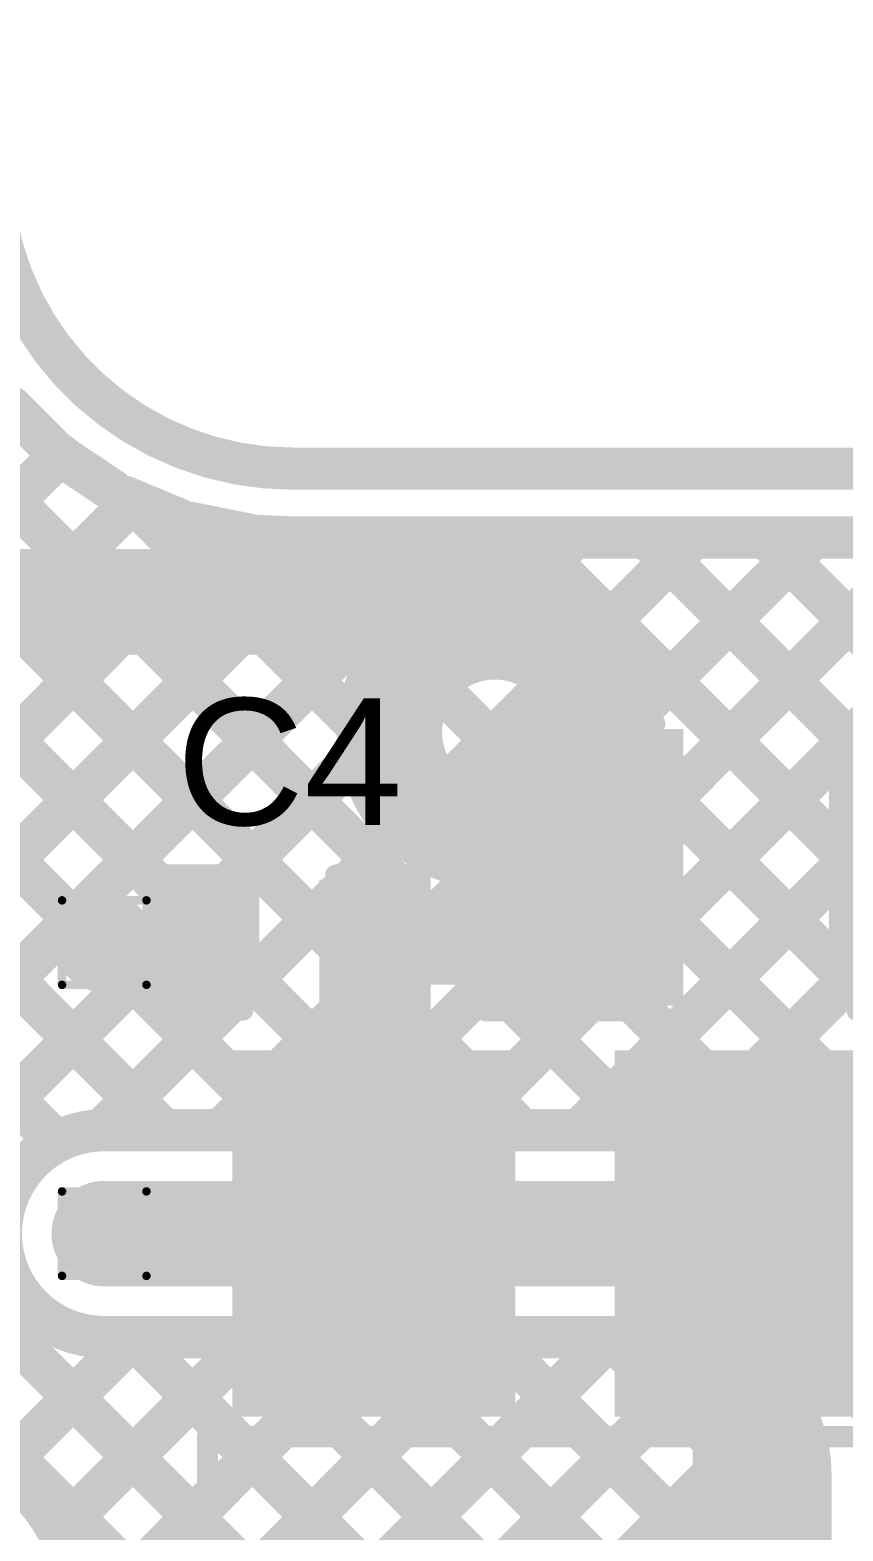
# Model space of a CAD drawing. Header units: inches. Extents: x 3 to 457, y -41 to 239.
# Drawn here: x 121.75 to 126.65, y 155.14 to 164.16 of the extents above; entities that cross this region are included whole.
import ezdxf

# ---------------------------------------------------------------- set-up
doc = ezdxf.new("R2010")
doc.units = ezdxf.units.IN
for name, color, linetype in [('Board Outline', 216, 'Continuous'), ('Bottom Layer', 5, 'Continuous'), ('Drill Drawing', 1, 'Continuous'), ('Fabrication', 76, 'Continuous'), ('Top Layer', 1, 'Continuous'), ('Top Overlay', 2, 'Continuous'), ('Top Paste', 8, 'Continuous'), ('Top Solder', 216, 'Continuous'), ('Via Holes', 16, 'Continuous')]:
    doc.layers.add(name, color=color, linetype=linetype)
doc.styles.add('Arial', font='', dxfattribs={"height": 0.2})
doc.styles.get('Arial').set_extended_font_data('Arial')

# ---------------------------------------------------------------- blocks, each defined once
blk = doc.blocks.new('SOT__223_114')
at = {"layer": 'Top Layer'}
for points in [[(-1.9, 4.05), (1.9, 4.05), (1.9, 2.05), (-1.9, 2.05)], [(-3.05, -2.05), (-1.55, -2.05), (-1.55, -4.05), (-3.05, -4.05)], [(-0.75, -2.05), (0.75, -2.05), (0.75, -4.05), (-0.75, -4.05)], [(1.55, -2.05), (3.05, -2.05), (3.05, -4.05), (1.55, -4.05)]]:
    blk.add_hatch(color=1, dxfattribs=at).paths.add_polyline_path(points)
at = {"layer": 'Top Paste'}
for points in [[(-1.9, 4.05), (1.9, 4.05), (1.9, 2.05), (-1.9, 2.05)], [(-3.05, -2.05), (-1.55, -2.05), (-1.55, -4.05), (-3.05, -4.05)], [(-0.75, -2.05), (0.75, -2.05), (0.75, -4.05), (-0.75, -4.05)], [(1.55, -2.05), (3.05, -2.05), (3.05, -4.05), (1.55, -4.05)]]:
    blk.add_hatch(color=8, dxfattribs=at).paths.add_polyline_path(points)
at = {"layer": 'Top Solder'}
for points in [[(-2.0016, 4.1516), (2.0016, 4.1516), (2.0016, 1.9484), (-2.0016, 1.9484)], [(-3.1516, -1.9484), (-1.4484, -1.9484), (-1.4484, -4.1516), (-3.1516, -4.1516)], [(-0.8516, -1.9484), (0.8516, -1.9484), (0.8516, -4.1516), (-0.8516, -4.1516)], [(1.4484, -1.9484), (3.1516, -1.9484), (3.1516, -4.1516), (1.4484, -4.1516)]]:
    blk.add_hatch(color=216, dxfattribs=at).paths.add_polyline_path(points)
at = {"layer": 'Top Overlay'}
for points, const_width in [([(3.302, 1.8034), (-3.302, 1.8034)], 0.127), ([(-3.302, 1.8034), (-3.302, -1.8288)], 0.127), ([(3.302, 1.8034), (3.302, -1.8288)], 0.127), ([(3.302, -1.8288), (-3.302, -1.8288)], 0.127), ([(-3.2258, -3.0734), (-3.3528, -2.9464)], 0.2), ([(-3.3528, -2.9464), (-3.3528, -3.2004)], 0.2), ([(-3.2258, -3.0734), (-3.3528, -3.2004)], 0.2)]:
    blk.add_lwpolyline(points, dxfattribs=dict(at, const_width=const_width))
for points, const_width in [([(-3.3338, 1.8034, 1), (-3.2702, 1.8034, 1)], 0.0635), ([(-3.3338, 1.8034, 1), (-3.2702, 1.8034, 1)], 0.0635), ([(3.2702, 1.8034, 1), (3.3338, 1.8034, 1)], 0.0635), ([(3.2702, 1.8034, 1), (3.3338, 1.8034, 1)], 0.0635), ([(-3.3338, -1.8288, 1), (-3.2702, -1.8288, 1)], 0.0635), ([(-3.3338, -1.8288, 1), (-3.2702, -1.8288, 1)], 0.0635), ([(3.2702, -1.8288, 1), (3.3338, -1.8288, 1)], 0.0635), ([(3.2702, -1.8288, 1), (3.3338, -1.8288, 1)], 0.0635), ([(-3.4028, -2.9464, 1), (-3.3028, -2.9464, 1)], 0.1), ([(-3.4028, -2.9464, 1), (-3.3028, -2.9464, 1)], 0.1), ([(-3.2758, -3.0734, 1), (-3.1758, -3.0734, 1)], 0.1), ([(-3.2758, -3.0734, 1), (-3.1758, -3.0734, 1)], 0.1), ([(-3.4028, -3.2004, 1), (-3.3028, -3.2004, 1)], 0.1), ([(-3.4028, -3.2004, 1), (-3.3028, -3.2004, 1)], 0.1)]:
    blk.add_lwpolyline(points, format="xyb", close=True, dxfattribs=dict(at, const_width=const_width))
blk = doc.blocks.new('____0402_300')
at = {"layer": 'Top Layer'}
for points in [[(-0.6985, -0.3175), (-0.6985, 0.3175), (-0.2413, 0.3175), (-0.2413, -0.3175)], [(0.2413, -0.3175), (0.2413, 0.3175), (0.6985, 0.3175), (0.6985, -0.3175)]]:
    blk.add_hatch(color=1, dxfattribs=at).paths.add_polyline_path(points)
at = {"layer": 'Top Paste'}
for points in [[(-0.6985, -0.3175), (-0.6985, 0.3175), (-0.2413, 0.3175), (-0.2413, -0.3175)], [(0.2413, -0.3175), (0.2413, 0.3175), (0.6985, 0.3175), (0.6985, -0.3175)]]:
    blk.add_hatch(color=8, dxfattribs=at).paths.add_polyline_path(points)
at = {"layer": 'Top Solder'}
for points in [[(-0.7585, -0.3775), (-0.7585, 0.3775), (-0.1813, 0.3775), (-0.1813, -0.3775)], [(0.1813, -0.3775), (0.1813, 0.3775), (0.7585, 0.3775), (0.7585, -0.3775)]]:
    blk.add_hatch(color=216, dxfattribs=at).paths.add_polyline_path(points)
at = {"layer": 'Top Overlay', "const_width": 0.127}
for points in [[(-0.7874, -0.4064), (-0.7874, 0.4064)], [(-0.7874, 0.4064), (-0.2794, 0.4064)], [(0.2794, 0.4064), (0.7874, 0.4064)], [(0.7874, -0.4064), (0.7874, 0.4064)], [(-0.7874, -0.4064), (-0.2794, -0.4064)], [(0.2794, -0.4064), (0.7874, -0.4064)]]:
    blk.add_lwpolyline(points, dxfattribs=at)
at = {"layer": 'Top Overlay', "const_width": 0.0635}
for points in [[(-0.8191, 0.4064, 1), (-0.7556, 0.4064, 1)], [(-0.8191, 0.4064, 1), (-0.7556, 0.4064, 1)], [(-0.3111, 0.4064, 1), (-0.2477, 0.4064, 1)], [(0.2477, 0.4064, 1), (0.3111, 0.4064, 1)], [(0.7556, 0.4064, 1), (0.8191, 0.4064, 1)], [(0.7556, 0.4064, 1), (0.8191, 0.4064, 1)], [(-0.8191, -0.4064, 1), (-0.7556, -0.4064, 1)], [(-0.8191, -0.4064, 1), (-0.7556, -0.4064, 1)], [(-0.3111, -0.4064, 1), (-0.2477, -0.4064, 1)], [(0.2477, -0.4064, 1), (0.3111, -0.4064, 1)], [(0.7556, -0.4064, 1), (0.8191, -0.4064, 1)], [(0.7556, -0.4064, 1), (0.8191, -0.4064, 1)]]:
    blk.add_lwpolyline(points, format="xyb", close=True, dxfattribs=at)
blk = doc.blocks.new('C___0805_301')
at = {"layer": 'Top Layer'}
for points in [[(-1.524, 0.762), (-0.508, 0.762), (-0.508, -0.762), (-1.524, -0.762)], [(0.508, 0.762), (1.524, 0.762), (1.524, -0.762), (0.508, -0.762)]]:
    blk.add_hatch(color=1, dxfattribs=at).paths.add_polyline_path(points)
at = {"layer": 'Top Paste'}
for points in [[(-1.524, 0.762), (-0.508, 0.762), (-0.508, -0.762), (-1.524, -0.762)], [(0.508, 0.762), (1.524, 0.762), (1.524, -0.762), (0.508, -0.762)]]:
    blk.add_hatch(color=8, dxfattribs=at).paths.add_polyline_path(points)
at = {"layer": 'Top Solder'}
for points in [[(-1.594, 0.832), (-0.438, 0.832), (-0.438, -0.832), (-1.594, -0.832)], [(0.438, 0.832), (1.594, 0.832), (1.594, -0.832), (0.438, -0.832)]]:
    blk.add_hatch(color=216, dxfattribs=at).paths.add_polyline_path(points)
at = {"layer": 'Top Overlay', "const_width": 0.127}
for points in [[(-1.6256, -0.8636), (-1.6256, 0.8636)], [(-1.6256, 0.8636), (-0.6096, 0.8636)], [(0.6096, 0.8636), (1.6256, 0.8636)], [(1.6256, -0.8636), (1.6256, 0.8636)], [(-1.6256, -0.8636), (-0.6096, -0.8636)], [(0.6096, -0.8636), (1.6256, -0.8636)]]:
    blk.add_lwpolyline(points, dxfattribs=at)
at = {"layer": 'Top Overlay', "const_width": 0.0635}
for points in [[(-1.6574, 0.8636, 1), (-1.5938, 0.8636, 1)], [(-1.6574, 0.8636, 1), (-1.5938, 0.8636, 1)], [(-0.6413, 0.8636, 1), (-0.5778, 0.8636, 1)], [(0.5778, 0.8636, 1), (0.6413, 0.8636, 1)], [(1.5938, 0.8636, 1), (1.6574, 0.8636, 1)], [(1.5938, 0.8636, 1), (1.6574, 0.8636, 1)], [(-1.6574, -0.8636, 1), (-1.5938, -0.8636, 1)], [(-1.6574, -0.8636, 1), (-1.5938, -0.8636, 1)], [(-0.6413, -0.8636, 1), (-0.5778, -0.8636, 1)], [(0.5778, -0.8636, 1), (0.6413, -0.8636, 1)], [(1.5938, -0.8636, 1), (1.6574, -0.8636, 1)], [(1.5938, -0.8636, 1), (1.6574, -0.8636, 1)]]:
    blk.add_lwpolyline(points, format="xyb", close=True, dxfattribs=at)

msp = doc.modelspace()

# ---------------------------------------------------------------- hatches: boundary and pattern name
at = {"layer": 'Bottom Layer'}
h = msp.add_hatch(color=5, dxfattribs=at)
edge = h.paths.add_edge_path()
edge.add_arc((122.1994, 158.6751), 0.3, 0, 360)
h = msp.add_hatch(color=5, dxfattribs=at)
edge = h.paths.add_edge_path()
edge.add_arc((122.1994, 156.9249), 0.3, 0, 360)
at = {"layer": 'Top Layer'}
h = msp.add_hatch(color=1, dxfattribs=at)
edge = h.paths.add_edge_path()
edge.add_arc((122.1994, 158.6751), 0.3, 0, 360)
h = msp.add_hatch(color=1, dxfattribs=at)
edge = h.paths.add_edge_path()
edge.add_arc((122.1994, 156.9249), 0.3, 0, 360)
at = {"layer": 'Via Holes'}
h = msp.add_hatch(color=7, dxfattribs=at)
edge = h.paths.add_edge_path()
edge.add_arc((122.1994, 158.6751), 0.15, 0, 360)
h = msp.add_hatch(color=7, dxfattribs=at)
edge = h.paths.add_edge_path()
edge.add_arc((122.1994, 156.9249), 0.15, 0, 360)

# ---------------------------------------------------------------- linework, layer by layer
at = {"layer": 'Board Outline', "const_width": 0.127}
msp.add_lwpolyline([(123.3351, 161.525, -0.414214), (121.5186, 163.3415)], format="xyb", dxfattribs=at)
msp.add_lwpolyline([(123.3351, 161.525), (127.9761, 161.525)], dxfattribs=at)
at = {"layer": 'Board Outline', "const_width": 0.0635}
msp.add_lwpolyline([(123.3033, 161.525, 1), (123.3668, 161.525, 1)], format="xyb", close=True, dxfattribs=at)
msp.add_lwpolyline([(123.3033, 161.525, 1), (123.3668, 161.525, 1)], format="xyb", close=True, dxfattribs=at)
at = {"layer": 'Bottom Layer'}
for points, const_width in [([(109.0935, 168.14), (126.4502, 150.7834)], 0.254), ([(109.8119, 168.14), (126.4502, 151.5018)], 0.254), ([(111.2488, 168.14), (121.912, 157.4768)], 0.254), ([(111.9672, 168.14), (122.5601, 157.5472)], 0.254), ([(112.6856, 168.14), (123.2785, 157.5472)], 0.254), ([(113.4041, 168.14), (123.9969, 157.5472)], 0.254), ([(114.1225, 168.14), (124.7153, 157.5472)], 0.254), ([(114.8409, 168.14), (125.4337, 157.5472)], 0.254), ([(121.6379, 161.8961), (121.8897, 161.6443)], 0.254), ([(116.0274, 155.702), (121.9353, 161.61)], 0.254), ([(121.9525, 161.5928), (122.2486, 161.395)], 0.254), ([(122.3202, 161.3567), (122.6492, 161.2204)], 0.254), ([(116.7458, 155.702), (122.377, 161.3332)], 0.254), ([(122.3586, 161.3408), (126.2498, 157.4496)], 0.254), ([(122.727, 161.1968), (123.0762, 161.1273)], 0.254), ([(117.4642, 155.702), (122.9205, 161.1583)], 0.254), ([(118.1826, 155.702), (123.5913, 161.1106)], 0.254), ([(118.9011, 155.702), (124.3097, 161.1106)], 0.254), ([(119.6195, 155.702), (125.0281, 161.1106)], 0.254), ([(122.1829, 157.547), (125.7466, 161.1106)], 0.254), ([(122.9015, 157.5472), (126.465, 161.1106)], 0.254), ([(123.1367, 161.1199), (123.3148, 161.1111)], 0.254), ([(123.3062, 161.1116), (130.1013, 154.3165)], 0.254), ([(123.3351, 161.1106), (127.9761, 161.1107)], 0.254), ([(123.6199, 157.5472), (127.1834, 161.1106)], 0.254), ([(124.0256, 161.1106), (130.1013, 155.0349)], 0.254), ([(124.3384, 157.5472), (127.9018, 161.1107)], 0.254), ([(124.744, 161.1106), (130.1013, 155.7533)], 0.254), ([(125.4624, 161.1106), (130.1013, 156.4717)], 0.254), ([(126.1808, 161.1106), (130.1013, 157.1902)], 0.254), ([(125.0568, 157.5472), (128.5481, 161.0385)], 0.254), ([(125.7699, 157.5418), (129.051, 160.823)], 0.254), ([(126.3582, 157.4117), (129.4566, 160.5102)], 0.254), ([(122.1994, 157.5472), (125.621, 157.5472)], 0.254), ([(122.1994, 156.9249), (125.621, 156.9249)], 0.635), ([(121.0538, 155.6995), (121.8011, 156.4468)], 0.254), ([(121.586, 155.5133), (122.3753, 156.3026)], 0.254), ([(121.9239, 155.1327), (123.0938, 156.3026)], 0.254), ([(122.047, 154.5374), (123.8122, 156.3026)], 0.254), ([(122.047, 153.1006), (125.249, 156.3026)], 0.254), ([(122.047, 153.819), (124.5306, 156.3026)], 0.254), ([(122.1994, 156.3026), (125.621, 156.3026)], 0.254), ([(122.3678, 156.3026), (126.4502, 152.2202)], 0.254), ([(123.0862, 156.3026), (126.4502, 152.9386)], 0.254), ([(123.8047, 156.3026), (126.4502, 153.657)], 0.254), ([(124.5231, 156.3026), (126.4502, 154.3755)], 0.254), ([(125.2415, 156.3026), (126.4502, 155.0939)], 0.254), ([(122.047, 152.3821), (125.914, 156.2491)], 0.254), ([(126.1534, 156.1091), (126.2567, 156.0058)], 0.254), ([(122.047, 151.6637), (126.3132, 155.9299)], 0.254), ([(126.4502, 140.2167), (126.4502, 155.4734)], 0.254), ([(122.1692, 151.0675), (126.4502, 155.3485)], 0.254)]:
    msp.add_lwpolyline(points, dxfattribs=dict(at, const_width=const_width))
for points, const_width in [([(121.5744, 161.8961, 1), (121.7014, 161.8961, 1)], 0.127), ([(121.8262, 161.6443, 1), (121.9532, 161.6443, 1)], 0.127), ([(121.8718, 161.61, 1), (121.9988, 161.61, 1)], 0.127), ([(121.889, 161.5928, 1), (122.016, 161.5928, 1)], 0.127), ([(122.1851, 161.395, 1), (122.3121, 161.395, 1)], 0.127), ([(122.2567, 161.3567, 1), (122.3837, 161.3567, 1)], 0.127), ([(122.2951, 161.3408, 1), (122.4221, 161.3408, 1)], 0.127), ([(122.3135, 161.3332, 1), (122.4405, 161.3332, 1)], 0.127), ([(122.5857, 161.2204, 1), (122.7127, 161.2204, 1)], 0.127), ([(122.6635, 161.1968, 1), (122.7905, 161.1968, 1)], 0.127), ([(122.857, 161.1583, 1), (122.984, 161.1583, 1)], 0.127), ([(123.0127, 161.1273, 1), (123.1397, 161.1273, 1)], 0.127), ([(123.0732, 161.1199, 1), (123.2002, 161.1199, 1)], 0.127), ([(123.2427, 161.1116, 1), (123.3697, 161.1116, 1)], 0.127), ([(123.2513, 161.1111, 1), (123.3783, 161.1111, 1)], 0.127), ([(123.2716, 161.1106, 1), (123.3986, 161.1106, 1)], 0.127), ([(123.5278, 161.1106, 1), (123.6548, 161.1106, 1)], 0.127), ([(123.9621, 161.1106, 1), (124.0891, 161.1106, 1)], 0.127), ([(124.2462, 161.1106, 1), (124.3732, 161.1106, 1)], 0.127), ([(124.6805, 161.1106, 1), (124.8075, 161.1106, 1)], 0.127), ([(124.9646, 161.1106, 1), (125.0916, 161.1106, 1)], 0.127), ([(125.3989, 161.1106, 1), (125.5259, 161.1106, 1)], 0.127), ([(125.6831, 161.1106, 1), (125.8101, 161.1106, 1)], 0.127), ([(126.1173, 161.1106, 1), (126.2443, 161.1106, 1)], 0.127), ([(126.4015, 161.1106, 1), (126.5285, 161.1106, 1)], 0.127), ([(121.8485, 157.4768, 1), (121.9755, 157.4768, 1)], 0.127), ([(122.1194, 157.547, 1), (122.2464, 157.547, 1)], 0.127), ([(122.1359, 157.5472, 1), (122.2629, 157.5472, 1)], 0.127), ([(122.1359, 157.5472, 1), (122.2629, 157.5472, 1)], 0.127), ([(122.4966, 157.5472, 1), (122.6236, 157.5472, 1)], 0.127), ([(122.838, 157.5472, 1), (122.965, 157.5472, 1)], 0.127), ([(123.215, 157.5472, 1), (123.342, 157.5472, 1)], 0.127), ([(123.5564, 157.5472, 1), (123.6834, 157.5472, 1)], 0.127), ([(123.9334, 157.5472, 1), (124.0604, 157.5472, 1)], 0.127), ([(124.2749, 157.5472, 1), (124.4019, 157.5472, 1)], 0.127), ([(124.6518, 157.5472, 1), (124.7788, 157.5472, 1)], 0.127), ([(124.9933, 157.5472, 1), (125.1203, 157.5472, 1)], 0.127), ([(125.3702, 157.5472, 1), (125.4972, 157.5472, 1)], 0.127), ([(125.5575, 157.5472, 1), (125.6845, 157.5472, 1)], 0.127), ([(125.5575, 157.5472, 1), (125.6845, 157.5472, 1)], 0.127), ([(125.7064, 157.5418, 1), (125.8334, 157.5418, 1)], 0.127), ([(126.1863, 157.4496, 1), (126.3133, 157.4496, 1)], 0.127), ([(126.2947, 157.4117, 1), (126.4217, 157.4117, 1)], 0.127), ([(122.0406, 156.9249, 1), (122.3581, 156.9249, 1)], 0.3175), ([(125.4623, 156.9249, 1), (125.7798, 156.9249, 1)], 0.3175), ([(125.4623, 156.9249, 1), (125.7798, 156.9249, 1)], 0.3175), ([(121.7376, 156.4468, 1), (121.8646, 156.4468, 1)], 0.127), ([(122.1359, 156.3026, 1), (122.2629, 156.3026, 1)], 0.127), ([(122.1359, 156.3026, 1), (122.2629, 156.3026, 1)], 0.127), ([(122.3043, 156.3026, 1), (122.4313, 156.3026, 1)], 0.127), ([(122.3118, 156.3026, 1), (122.4388, 156.3026, 1)], 0.127), ([(123.0227, 156.3026, 1), (123.1497, 156.3026, 1)], 0.127), ([(123.0303, 156.3026, 1), (123.1573, 156.3026, 1)], 0.127), ([(123.7412, 156.3026, 1), (123.8682, 156.3026, 1)], 0.127), ([(123.7487, 156.3026, 1), (123.8757, 156.3026, 1)], 0.127), ([(124.4596, 156.3026, 1), (124.5866, 156.3026, 1)], 0.127), ([(124.4671, 156.3026, 1), (124.5941, 156.3026, 1)], 0.127), ([(125.178, 156.3026, 1), (125.305, 156.3026, 1)], 0.127), ([(125.1855, 156.3026, 1), (125.3125, 156.3026, 1)], 0.127), ([(125.5575, 156.3026, 1), (125.6845, 156.3026, 1)], 0.127), ([(125.5575, 156.3026, 1), (125.6845, 156.3026, 1)], 0.127), ([(125.8505, 156.2491, 1), (125.9775, 156.2491, 1)], 0.127), ([(126.0899, 156.1091, 1), (126.2169, 156.1091, 1)], 0.127), ([(126.1932, 156.0058, 1), (126.3202, 156.0058, 1)], 0.127), ([(126.2497, 155.9299, 1), (126.3767, 155.9299, 1)], 0.127), ([(126.3867, 155.4734, 1), (126.5137, 155.4734, 1)], 0.127), ([(126.3867, 155.4734, 1), (126.5137, 155.4734, 1)], 0.127), ([(126.3867, 155.3485, 1), (126.5137, 155.3485, 1)], 0.127), ([(121.8604, 155.1327, 1), (121.9874, 155.1327, 1)], 0.127), ([(126.3867, 155.0939, 1), (126.5137, 155.0939, 1)], 0.127)]:
    msp.add_lwpolyline(points, format="xyb", close=True, dxfattribs=dict(at, const_width=const_width))
for points, const_width in [([(122.1994, 156.3026, -1), (122.1994, 157.5472)], 0.254), ([(125.621, 157.5472, -0.414214), (127.6948, 155.4734)], 0.254), ([(125.621, 156.9249, -0.414214), (127.0725, 155.4734)], 0.635), ([(125.621, 156.3026, -0.414214), (126.4502, 155.4734)], 0.254), ([(120.9802, 155.702, -0.414214), (122.047, 154.6352)], 0.254)]:
    msp.add_lwpolyline(points, format="xyb", dxfattribs=dict(at, const_width=const_width))
at = {"layer": 'Drill Drawing', "const_width": 0.0508}
for points in [[(121.9454, 158.9291), (122.4534, 158.9291)], [(121.9454, 158.4211), (121.9454, 158.9291)], [(122.4534, 158.4211), (122.4534, 158.9291)], [(121.9454, 158.4211), (122.4534, 158.4211)], [(121.9454, 157.1789), (122.4534, 157.1789)], [(121.9454, 156.6709), (121.9454, 157.1789)], [(122.4534, 156.6709), (122.4534, 157.1789)], [(121.9454, 156.6709), (122.4534, 156.6709)]]:
    msp.add_lwpolyline(points, dxfattribs=at)
at = {"layer": 'Drill Drawing', "const_width": 0.0254}
for points in [[(121.9327, 158.9291, 1), (121.9581, 158.9291, 1)], [(121.9327, 158.9291, 1), (121.9581, 158.9291, 1)], [(122.4407, 158.9291, 1), (122.4661, 158.9291, 1)], [(122.4407, 158.9291, 1), (122.4661, 158.9291, 1)], [(121.9327, 158.4211, 1), (121.9581, 158.4211, 1)], [(121.9327, 158.4211, 1), (121.9581, 158.4211, 1)], [(122.4407, 158.4211, 1), (122.4661, 158.4211, 1)], [(122.4407, 158.4211, 1), (122.4661, 158.4211, 1)], [(121.9327, 157.1789, 1), (121.9581, 157.1789, 1)], [(121.9327, 157.1789, 1), (121.9581, 157.1789, 1)], [(122.4407, 157.1789, 1), (122.4661, 157.1789, 1)], [(122.4407, 157.1789, 1), (122.4661, 157.1789, 1)], [(121.9327, 156.6709, 1), (121.9581, 156.6709, 1)], [(121.9327, 156.6709, 1), (121.9581, 156.6709, 1)], [(122.4407, 156.6709, 1), (122.4661, 156.6709, 1)], [(122.4407, 156.6709, 1), (122.4661, 156.6709, 1)]]:
    msp.add_lwpolyline(points, format="xyb", close=True, dxfattribs=at)
at = {"layer": 'Fabrication', "const_width": 0.254}
msp.add_lwpolyline([(123.3351, 161.525, -0.414214), (121.5186, 163.3415)], format="xyb", dxfattribs=at)
msp.add_lwpolyline([(123.3351, 161.525), (127.9761, 161.525)], dxfattribs=at)
at = {"layer": 'Fabrication', "const_width": 0.127}
msp.add_lwpolyline([(123.2716, 161.525, 1), (123.3986, 161.525, 1)], format="xyb", close=True, dxfattribs=at)
msp.add_lwpolyline([(123.2716, 161.525, 1), (123.3986, 161.525, 1)], format="xyb", close=True, dxfattribs=at)
at = {"layer": 'Top Layer'}
for points, const_width in [([(121.1713, 160.7246), (123.641, 160.7246)], 0.635), ([(123.641, 160.7246), (124.381, 160.7246)], 0.635), ([(125.1537, 159.5726), (125.185, 159.9076)], 0.635), ([(125.185, 159.9397), (125.185, 159.9633)], 0.635), ([(125.185, 159.9076), (125.185, 159.9395)], 0.635), ([(125.1063, 159.1281), (125.1537, 159.5726)], 0.635), ([(125.1063, 158.9291), (125.1063, 159.1281)], 0.635), ([(124.8523, 158.6751), (125.1063, 158.9291)], 0.508), ([(122.1994, 158.6751), (122.8435, 158.6751)], 0.381), ([(123.7801, 156.9672), (123.7801, 158.6116)], 0.508), ([(123.7833, 158.6751), (124.8523, 158.6751)], 0.508), ([(122.1994, 156.9249), (123.8225, 156.9249)], 0.635), ([(126.1225, 150.8249), (126.1225, 156.9249)], 0.762), ([(123.7801, 156.9672), (123.8225, 156.9249)], 0.508)]:
    msp.add_lwpolyline(points, dxfattribs=dict(at, const_width=const_width))
for points, const_width in [([(123.4823, 160.7246, 1), (123.7998, 160.7246, 1)], 0.3175), ([(123.4823, 160.7246, 1), (123.7998, 160.7246, 1)], 0.3175), ([(124.2222, 160.7246, 1), (124.5397, 160.7246, 1)], 0.3175), ([(124.2222, 160.7246, 1), (124.5397, 160.7246, 1)], 0.3175), ([(125.185, 159.9396, 1), (123.915, 159.9396, 1)], 0.635), ([(123.7562, 159.9396, 1), (124.0737, 159.9396, 1)], 0.3175), ([(125.0262, 159.9633, 1), (125.3437, 159.9633, 1)], 0.3175), ([(125.0262, 159.9633, 1), (125.3437, 159.9633, 1)], 0.3175), ([(125.0262, 159.9397, 1), (125.3437, 159.9397, 1)], 0.3175), ([(125.0262, 159.9396, 1), (125.3437, 159.9396, 1)], 0.3175), ([(125.0262, 159.9395, 1), (125.3437, 159.9395, 1)], 0.3175), ([(125.0262, 159.9076, 1), (125.3437, 159.9076, 1)], 0.3175), ([(125.0262, 159.9076, 1), (125.3437, 159.9076, 1)], 0.3175), ([(124.995, 159.5726, 1), (125.3125, 159.5726, 1)], 0.3175), ([(124.995, 159.5726, 1), (125.3125, 159.5726, 1)], 0.3175), ([(124.9476, 159.1281, 1), (125.2651, 159.1281, 1)], 0.3175), ([(124.9476, 159.1281, 1), (125.2651, 159.1281, 1)], 0.3175), ([(124.9476, 158.9291, 1), (125.2651, 158.9291, 1)], 0.3175), ([(124.9793, 158.9291, 1), (125.2333, 158.9291, 1)], 0.254), ([(122.1042, 158.6751, 1), (122.2947, 158.6751, 1)], 0.1905), ([(122.7483, 158.6751, 1), (122.9388, 158.6751, 1)], 0.1905), ([(123.6531, 158.6116, 1), (123.9071, 158.6116, 1)], 0.254), ([(123.6563, 158.6751, 1), (123.9103, 158.6751, 1)], 0.254), ([(124.7253, 158.6751, 1), (124.9793, 158.6751, 1)], 0.254), ([(124.7253, 158.6751, 1), (124.9793, 158.6751, 1)], 0.254), ([(122.0406, 156.9249, 1), (122.3581, 156.9249, 1)], 0.3175), ([(123.6637, 156.9249, 1), (123.9812, 156.9249, 1)], 0.3175), ([(125.932, 156.9249, 1), (126.313, 156.9249, 1)], 0.381), ([(123.6531, 156.9672, 1), (123.9071, 156.9672, 1)], 0.254), ([(123.6531, 156.9672, 1), (123.9071, 156.9672, 1)], 0.254), ([(123.6955, 156.9249, 1), (123.9495, 156.9249, 1)], 0.254)]:
    msp.add_lwpolyline(points, format="xyb", close=True, dxfattribs=dict(at, const_width=const_width))
at = {"layer": 'Top Layer', "const_width": 0.635}
msp.add_lwpolyline([(124.381, 160.7246, -0.398335), (125.185, 159.9633)], format="xyb", dxfattribs=at)

# ---------------------------------------------------------------- block references
for name, p in [('C___0805_301', (126.1223, 159.1281)), ('____0402_300', (123.3134, 158.6751))]:
    msp.add_blockref(name, p)
at = {"rotation": 180}
msp.add_blockref('SOT__223_114', (126.1225, 153.8749), dxfattribs=at)

# ---------------------------------------------------------------- texts
at = {"layer": 'Top Overlay', "style": 'Arial'}
msp.add_text('C4', height=0.762, dxfattribs=at).set_placement((122.6329, 159.3819))

doc.saveas('drawing.dxf')
